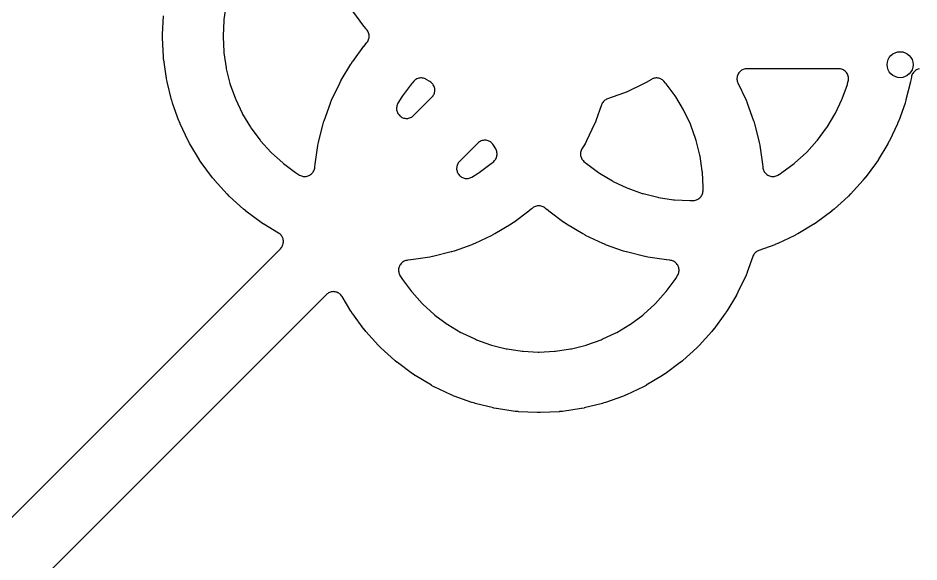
# Model space of a CAD drawing. Header units: millimetres. Extents: x -54 to 54, y -54 to 54.
# Drawn here: x -35.68 to -13.19, y -35.8 to -22.23 of the extents above; entities that cross this region are included whole.
import ezdxf

# ---------------------------------------------------------------- set-up
doc = ezdxf.new("R2010")
doc.units = ezdxf.units.MM
doc.layers.add('CUT_INNER', color=6, linetype='Continuous')
doc.layers.add('ENGRAVE', color=7, linetype='Continuous')

msp = doc.modelspace()

# ---------------------------------------------------------------- linework, layer by layer
at = {"layer": 'CUT_INNER'}
for points in [[(-30.4861, -21.8917), (-30.5415, -22.2657), (-30.5439, -22.2901), (-30.5625, -22.6677), (-30.5625, -22.6923), (-30.5439, -23.0699), (-30.5415, -23.0943), (-30.4861, -23.4683), (-30.4813, -23.4924), (-30.3894, -23.8592), (-30.3823, -23.8826), (-30.2549, -24.2386), (-30.2455, -24.2613), (-30.0839, -24.6031), (-30.0723, -24.6247), (-29.8779, -24.949), (-29.8643, -24.9694), (-29.639, -25.2731), (-29.6235, -25.2921), (-29.3696, -25.5722), (-29.3522, -25.5896), (-29.0721, -25.8435), (-29.0531, -25.859), (-28.7494, -26.0843), (-28.729, -26.0979), (-28.6497, -26.1455), (-28.6283, -26.1569), (-28.6059, -26.1662), (-28.5827, -26.1733), (-28.559, -26.1782), (-28.5349, -26.1807), (-28.5106, -26.1808), (-28.4865, -26.1786), (-28.4627, -26.1741), (-28.4394, -26.1673), (-28.4169, -26.1583), (-28.3954, -26.1471), (-28.3751, -26.1339), (-28.3561, -26.1188), (-28.3387, -26.1019), (-28.323, -26.0835), (-28.3092, -26.0635), (-28.2973, -26.0424), (-28.2876, -26.0202), (-28.28, -25.9971), (-28.2748, -25.9735), (-28.2718, -25.9494), (-28.2714, -25.9435), (-28.2647, -25.8758), (-28.264, -25.8697), (-28.1949, -25.404), (-28.1938, -25.3979), (-28.1806, -25.3312), (-28.1792, -25.3252), (-28.0648, -24.8685), (-28.0632, -24.8626), (-28.0434, -24.7975), (-28.0415, -24.7916), (-27.8829, -24.3484), (-27.8807, -24.3426), (-27.8546, -24.2798), (-27.8522, -24.2742), (-27.6509, -23.8486), (-27.6481, -23.8431), (-27.616, -23.7831), (-27.613, -23.7777), (-27.371, -23.3739), (-27.3677, -23.3687), (-27.3299, -23.3121), (-27.3263, -23.3071), (-27.0459, -22.929), (-27.0421, -22.9241), (-26.9989, -22.8715), (-26.9949, -22.8669), (-26.9777, -22.8479), (-26.9622, -22.8289), (-26.9485, -22.8085), (-26.937, -22.7869), (-26.9276, -22.7642), (-26.9205, -22.7407), (-26.9157, -22.7167), (-26.9133, -22.6923), (-26.9133, -22.6677), (-26.9157, -22.6433), (-26.9205, -22.6193), (-26.9276, -22.5958), (-26.937, -22.5731), (-26.9485, -22.5515), (-26.9622, -22.5311), (-26.9777, -22.5121), (-26.9949, -22.4931), (-26.9989, -22.4885), (-27.0421, -22.4359), (-27.0459, -22.431), (-27.3263, -22.0529)], [(-36.6626, -35.5171), (-29.1289, -27.9833), (-29.1128, -27.9657), (-29.0985, -27.9465), (-29.0861, -27.9261), (-29.0757, -27.9046), (-29.0674, -27.8822), (-29.0612, -27.8591), (-29.0573, -27.8356), (-29.0557, -27.8117), (-29.0563, -27.7879), (-29.0593, -27.7641), (-29.0644, -27.7408), (-29.0718, -27.7181), (-29.0813, -27.6962), (-29.0929, -27.6753), (-29.1064, -27.6556), (-29.1217, -27.6372), (-29.1387, -27.6205), (-29.1572, -27.6054), (-29.1771, -27.5921), (-29.5461, -27.371), (-29.5513, -27.3677), (-29.6079, -27.3299), (-29.6129, -27.3263), (-29.991, -27.0459), (-29.9959, -27.0421), (-30.0485, -26.9989), (-30.0531, -26.9949), (-30.402, -26.6788), (-30.4064, -26.6745), (-30.4545, -26.6264), (-30.4588, -26.622), (-30.7749, -26.2731), (-30.7789, -26.2685), (-30.8221, -26.2159), (-30.8259, -26.211), (-31.1063, -25.8329), (-31.1099, -25.8279), (-31.1477, -25.7713), (-31.151, -25.7661), (-31.393, -25.3623), (-31.396, -25.3569), (-31.4281, -25.2969), (-31.4309, -25.2914), (-31.6322, -24.8658), (-31.6346, -24.8602), (-31.6607, -24.7974), (-31.6629, -24.7916), (-31.8215, -24.3484), (-31.8234, -24.3425), (-31.8432, -24.2774), (-31.8448, -24.2715), (-31.9592, -23.8148), (-31.9606, -23.8088), (-31.9738, -23.7421), (-31.9749, -23.736), (-32.044, -23.2703), (-32.0447, -23.2642), (-32.0514, -23.1965), (-32.0518, -23.1904), (-32.0749, -22.7202), (-32.0751, -22.714), (-32.0751, -22.646), (-32.0749, -22.6398), (-32.0518, -22.1696)], [(-13.1835, -23.4952), (-13.2081, -23.5015), (-13.2319, -23.5104), (-13.2547, -23.5216), (-13.2762, -23.5351), (-13.2963, -23.5507), (-13.3146, -23.5683), (-13.3311, -23.5876), (-13.3456, -23.6085), (-13.3578, -23.6307), (-13.3678, -23.6541), (-13.3753, -23.6784), (-13.3803, -23.7033), (-13.3851, -23.736), (-13.3862, -23.7421), (-13.3994, -23.8088), (-13.4008, -23.8148), (-13.5152, -24.2715), (-13.5168, -24.2774), (-13.5366, -24.3425), (-13.5385, -24.3484), (-13.6971, -24.7916), (-13.6993, -24.7974), (-13.7254, -24.8602), (-13.7278, -24.8658), (-13.9291, -25.2914), (-13.9319, -25.2969), (-13.964, -25.3569), (-13.967, -25.3623), (-14.209, -25.7661), (-14.2123, -25.7713), (-14.2501, -25.8279), (-14.2537, -25.8329), (-14.5341, -26.211), (-14.5379, -26.2159), (-14.5811, -26.2685), (-14.5851, -26.2731), (-14.9012, -26.622), (-14.9055, -26.6264), (-14.9536, -26.6745), (-14.958, -26.6788), (-15.3069, -26.9949), (-15.3115, -26.9989), (-15.3641, -27.0421), (-15.369, -27.0459), (-15.7471, -27.3263), (-15.7521, -27.3299), (-15.8087, -27.3677), (-15.8139, -27.371), (-16.2177, -27.613), (-16.2231, -27.616), (-16.2831, -27.6481), (-16.2886, -27.6509), (-16.7142, -27.8522), (-16.7198, -27.8546), (-16.7826, -27.8807), (-16.7884, -27.8829), (-17.1843, -28.0246), (-17.2069, -28.0339), (-17.2286, -28.0455), (-17.249, -28.0591), (-17.2679, -28.0747), (-17.2853, -28.0921), (-17.3009, -28.111), (-17.3145, -28.1314), (-17.3261, -28.1531), (-17.3354, -28.1757), (-17.4771, -28.5716), (-17.4793, -28.5774), (-17.5054, -28.6402), (-17.5078, -28.6458), (-17.7091, -29.0714), (-17.7119, -29.0769), (-17.744, -29.1369), (-17.747, -29.1423), (-17.989, -29.5461), (-17.9923, -29.5513), (-18.0301, -29.6079), (-18.0337, -29.6129), (-18.3141, -29.991), (-18.3179, -29.9959), (-18.3611, -30.0485), (-18.3651, -30.0531), (-18.6812, -30.402), (-18.6855, -30.4064), (-18.7336, -30.4545), (-18.738, -30.4588), (-19.0869, -30.7749), (-19.0915, -30.7789), (-19.1441, -30.8221), (-19.149, -30.8259), (-19.5271, -31.1063), (-19.5321, -31.1099), (-19.5887, -31.1477), (-19.5939, -31.151), (-19.9977, -31.393), (-20.0031, -31.396), (-20.0631, -31.4281), (-20.0686, -31.4309), (-20.4942, -31.6322), (-20.4998, -31.6346), (-20.5626, -31.6607), (-20.5684, -31.6629), (-21.0116, -31.8215), (-21.0175, -31.8234), (-21.0826, -31.8432), (-21.0885, -31.8448), (-21.5452, -31.9592), (-21.5512, -31.9606), (-21.6179, -31.9738), (-21.624, -31.9749), (-22.0897, -32.044), (-22.0958, -32.0447), (-22.1635, -32.0514), (-22.1696, -32.0518), (-22.6398, -32.0749), (-22.646, -32.0751), (-22.714, -32.0751), (-22.7202, -32.0749), (-23.1904, -32.0518), (-23.1965, -32.0514), (-23.2642, -32.0447), (-23.2703, -32.044), (-23.736, -31.9749), (-23.7421, -31.9738), (-23.8088, -31.9606), (-23.8148, -31.9592), (-24.2715, -31.8448), (-24.2774, -31.8432), (-24.3425, -31.8234), (-24.3484, -31.8215), (-24.7916, -31.6629), (-24.7974, -31.6607), (-24.8602, -31.6346), (-24.8658, -31.6322), (-25.2914, -31.4309), (-25.2969, -31.4281), (-25.3569, -31.396), (-25.3623, -31.393), (-25.7661, -31.151), (-25.7713, -31.1477), (-25.8279, -31.1099), (-25.8329, -31.1063), (-26.211, -30.8259), (-26.2159, -30.8221), (-26.2685, -30.7789), (-26.2731, -30.7749), (-26.622, -30.4588), (-26.6264, -30.4545), (-26.6745, -30.4064), (-26.6788, -30.402), (-26.9949, -30.0531), (-26.9989, -30.0485), (-27.0421, -29.9959), (-27.0459, -29.991), (-27.3263, -29.6129), (-27.3299, -29.6079), (-27.3677, -29.5513), (-27.371, -29.5461), (-27.5921, -29.1771), (-27.6054, -29.1572), (-27.6205, -29.1387), (-27.6372, -29.1217), (-27.6556, -29.1064), (-27.6753, -29.0929), (-27.6962, -29.0813), (-27.7181, -29.0718), (-27.7408, -29.0644), (-27.7641, -29.0593), (-27.7879, -29.0563), (-27.8117, -29.0557), (-27.8356, -29.0573), (-27.8591, -29.0612), (-27.8822, -29.0674), (-27.9046, -29.0757), (-27.9261, -29.0861), (-27.9465, -29.0985), (-27.9657, -29.1128), (-27.9833, -29.1289), (-35.5171, -36.6626)]]:
    msp.add_lwpolyline(points, dxfattribs=at)
for points in [[(-17.5078, -23.4911), (-17.5316, -23.4946), (-17.5548, -23.5003), (-17.5774, -23.5081), (-17.5992, -23.5182), (-17.6199, -23.5302), (-17.6393, -23.5442), (-17.6574, -23.5599), (-17.6738, -23.5774), (-17.6885, -23.5963), (-17.7013, -23.6165), (-17.7121, -23.6379), (-17.7208, -23.6602), (-17.7274, -23.6832), (-17.7317, -23.7068), (-17.7338, -23.7307), (-17.7335, -23.7546), (-17.731, -23.7784), (-17.7261, -23.8019), (-17.7191, -23.8248), (-17.7099, -23.8469), (-17.5078, -24.2742), (-17.5054, -24.2798), (-17.4793, -24.3426), (-17.4771, -24.3484), (-17.3185, -24.7916), (-17.3166, -24.7975), (-17.2968, -24.8626), (-17.2952, -24.8685), (-17.1808, -25.3252), (-17.1794, -25.3312), (-17.1662, -25.3979), (-17.1651, -25.404), (-17.096, -25.8697), (-17.0953, -25.8758), (-17.0886, -25.9435), (-17.0882, -25.9494), (-17.0852, -25.9735), (-17.08, -25.9971), (-17.0724, -26.0202), (-17.0627, -26.0424), (-17.0508, -26.0635), (-17.037, -26.0835), (-17.0213, -26.1019), (-17.0039, -26.1188), (-16.9849, -26.1339), (-16.9646, -26.1471), (-16.9431, -26.1583), (-16.9206, -26.1673), (-16.8973, -26.1741), (-16.8735, -26.1786), (-16.8494, -26.1808), (-16.8251, -26.1807), (-16.801, -26.1782), (-16.7773, -26.1733), (-16.7541, -26.1662), (-16.7317, -26.1569), (-16.7103, -26.1455), (-16.631, -26.0979), (-16.6106, -26.0843), (-16.3069, -25.859), (-16.2879, -25.8435), (-16.0078, -25.5896), (-15.9904, -25.5722), (-15.7365, -25.2921), (-15.721, -25.2731), (-15.4957, -24.9694), (-15.4821, -24.949), (-15.2877, -24.6247), (-15.2761, -24.6031), (-15.1145, -24.2613), (-15.1051, -24.2386), (-14.9777, -23.8826), (-14.9706, -23.8592), (-14.956, -23.8007), (-14.9511, -23.776), (-14.9487, -23.7509), (-14.9489, -23.7257), (-14.9516, -23.7006), (-14.9568, -23.676), (-14.9645, -23.6519), (-14.9746, -23.6288), (-14.9869, -23.6068), (-15.0014, -23.5862), (-15.0179, -23.5671), (-15.0362, -23.5498), (-15.0562, -23.5344), (-15.0776, -23.5211), (-15.1003, -23.5101), (-15.124, -23.5014), (-15.1484, -23.4951), (-15.1733, -23.4913), (-15.1985, -23.49), (-17.4839, -23.49)], [(-26.2064, -24.3743), (-26.2157, -24.3965), (-26.2228, -24.4196), (-26.2276, -24.4432), (-26.2302, -24.4672), (-26.2304, -24.4913), (-26.2283, -24.5154), (-26.2239, -24.5391), (-26.2172, -24.5623), (-26.2083, -24.5847), (-26.1973, -24.6062), (-26.1843, -24.6265), (-26.1693, -24.6454), (-26.1527, -24.6629), (-26.1344, -24.6786), (-26.1147, -24.6925), (-26.0937, -24.7044), (-26.0717, -24.7143), (-26.0488, -24.722), (-26.0253, -24.7275), (-26.0014, -24.7306), (-25.9773, -24.7315), (-25.9532, -24.73), (-25.9294, -24.7262), (-25.9061, -24.7201), (-25.8834, -24.7118), (-25.8616, -24.7014), (-25.841, -24.6889), (-25.8217, -24.6745), (-25.8038, -24.6583), (-25.3489, -24.2033), (-25.3328, -24.1857), (-25.3185, -24.1665), (-25.3061, -24.1461), (-25.2957, -24.1246), (-25.2874, -24.1022), (-25.2812, -24.0791), (-25.2773, -24.0556), (-25.2757, -24.0317), (-25.2763, -24.0079), (-25.2793, -23.9841), (-25.2844, -23.9608), (-25.2918, -23.9381), (-25.3013, -23.9162), (-25.3129, -23.8953), (-25.3264, -23.8756), (-25.3417, -23.8572), (-25.3587, -23.8405), (-25.3772, -23.8254), (-25.3971, -23.8121), (-25.4893, -23.7568), (-25.511, -23.7453), (-25.5337, -23.7359), (-25.5571, -23.7288), (-25.5812, -23.724), (-25.6056, -23.7216), (-25.6301, -23.7216), (-25.6546, -23.724), (-25.6786, -23.7288), (-25.7021, -23.7359), (-25.7248, -23.7453), (-25.7464, -23.7568), (-25.7668, -23.7705), (-25.7858, -23.786), (-25.8031, -23.8034), (-25.8435, -23.8479), (-25.859, -23.8669), (-26.0843, -24.1706), (-26.0979, -24.191), (-26.195, -24.353)], [(-20.9869, -24.2539), (-21.0086, -24.2655), (-21.029, -24.2791), (-21.0479, -24.2947), (-21.0653, -24.3121), (-21.0809, -24.331), (-21.0945, -24.3514), (-21.1061, -24.3731), (-21.1154, -24.3957), (-21.2571, -24.7916), (-21.2593, -24.7974), (-21.2854, -24.8602), (-21.2878, -24.8658), (-21.4891, -25.2914), (-21.4919, -25.2969), (-21.524, -25.3569), (-21.527, -25.3623), (-21.6032, -25.4893), (-21.6147, -25.511), (-21.6241, -25.5337), (-21.6312, -25.5571), (-21.636, -25.5812), (-21.6384, -25.6056), (-21.6384, -25.6301), (-21.636, -25.6546), (-21.6312, -25.6786), (-21.6241, -25.7021), (-21.6147, -25.7248), (-21.6032, -25.7464), (-21.5895, -25.7668), (-21.574, -25.7858), (-21.5566, -25.8031), (-21.5121, -25.8435), (-21.4931, -25.859), (-21.1894, -26.0843), (-21.169, -26.0979), (-20.8447, -26.2923), (-20.8231, -26.3039), (-20.4813, -26.4655), (-20.4586, -26.4749), (-20.1026, -26.6023), (-20.0792, -26.6094), (-19.7124, -26.7013), (-19.6883, -26.7061), (-19.3143, -26.7615), (-19.2899, -26.7639), (-18.9123, -26.7825), (-18.8877, -26.7825), (-18.8184, -26.7791), (-18.7939, -26.7767), (-18.7699, -26.7719), (-18.7464, -26.7648), (-18.7237, -26.7554), (-18.7021, -26.7438), (-18.6817, -26.7302), (-18.6627, -26.7146), (-18.6454, -26.6973), (-18.6298, -26.6783), (-18.6162, -26.6579), (-18.6046, -26.6363), (-18.5952, -26.6136), (-18.5881, -26.5901), (-18.5833, -26.5661), (-18.5809, -26.5416), (-18.5775, -26.4723), (-18.5775, -26.4477), (-18.5961, -26.0701), (-18.5985, -26.0457), (-18.6539, -25.6717), (-18.6587, -25.6476), (-18.7506, -25.2808), (-18.7577, -25.2574), (-18.8851, -24.9014), (-18.8945, -24.8787), (-19.0561, -24.5369), (-19.0677, -24.5153), (-19.2621, -24.191), (-19.2757, -24.1706), (-19.501, -23.8669), (-19.5165, -23.8479), (-19.5569, -23.8034), (-19.5742, -23.786), (-19.5932, -23.7705), (-19.6136, -23.7568), (-19.6352, -23.7453), (-19.6579, -23.7359), (-19.6814, -23.7288), (-19.7054, -23.724), (-19.7299, -23.7216), (-19.7544, -23.7216), (-19.7788, -23.724), (-19.8029, -23.7288), (-19.8263, -23.7359), (-19.849, -23.7453), (-19.8707, -23.7568), (-19.9977, -23.833), (-20.0031, -23.836), (-20.0631, -23.8681), (-20.0686, -23.8709), (-20.4942, -24.0722), (-20.4998, -24.0746), (-20.5626, -24.1007), (-20.5684, -24.1029), (-20.9643, -24.2446)], [(-24.6745, -25.8217), (-24.6889, -25.841), (-24.7014, -25.8616), (-24.7118, -25.8834), (-24.7201, -25.9061), (-24.7262, -25.9294), (-24.73, -25.9532), (-24.7315, -25.9773), (-24.7306, -26.0014), (-24.7275, -26.0253), (-24.722, -26.0488), (-24.7143, -26.0717), (-24.7044, -26.0937), (-24.6925, -26.1147), (-24.6786, -26.1344), (-24.6629, -26.1527), (-24.6454, -26.1693), (-24.6265, -26.1843), (-24.6062, -26.1973), (-24.5847, -26.2083), (-24.5623, -26.2172), (-24.5391, -26.2239), (-24.5154, -26.2283), (-24.4913, -26.2304), (-24.4672, -26.2302), (-24.4432, -26.2276), (-24.4196, -26.2228), (-24.3965, -26.2157), (-24.3743, -26.2064), (-24.353, -26.195), (-24.191, -26.0979), (-24.1706, -26.0843), (-23.8669, -25.859), (-23.8479, -25.8435), (-23.8034, -25.8031), (-23.786, -25.7858), (-23.7705, -25.7668), (-23.7568, -25.7464), (-23.7453, -25.7248), (-23.7359, -25.7021), (-23.7288, -25.6786), (-23.724, -25.6546), (-23.7216, -25.6301), (-23.7216, -25.6056), (-23.724, -25.5812), (-23.7288, -25.5571), (-23.7359, -25.5337), (-23.7453, -25.511), (-23.7568, -25.4893), (-23.8121, -25.3971), (-23.8262, -25.3762), (-23.8422, -25.3567), (-23.8602, -25.339), (-23.8798, -25.3232), (-23.901, -25.3095), (-23.9234, -25.2979), (-23.9468, -25.2887), (-23.9711, -25.2819), (-23.996, -25.2775), (-24.0211, -25.2757), (-24.0463, -25.2764), (-24.0713, -25.2797), (-24.0959, -25.2854), (-24.1197, -25.2936), (-24.1426, -25.3042), (-24.1643, -25.317), (-24.1846, -25.3319), (-24.2033, -25.3489), (-24.6583, -25.8038)], [(-25.9735, -28.2748), (-25.9971, -28.28), (-26.0202, -28.2876), (-26.0424, -28.2973), (-26.0635, -28.3092), (-26.0835, -28.323), (-26.1019, -28.3387), (-26.1188, -28.3561), (-26.1339, -28.3751), (-26.1471, -28.3954), (-26.1583, -28.4169), (-26.1673, -28.4394), (-26.1741, -28.4627), (-26.1786, -28.4865), (-26.1808, -28.5106), (-26.1807, -28.5349), (-26.1782, -28.559), (-26.1733, -28.5827), (-26.1662, -28.6059), (-26.1569, -28.6283), (-26.1455, -28.6497), (-26.0979, -28.729), (-26.0843, -28.7494), (-25.859, -29.0531), (-25.8435, -29.0721), (-25.5896, -29.3522), (-25.5722, -29.3696), (-25.2921, -29.6235), (-25.2731, -29.639), (-24.9694, -29.8643), (-24.949, -29.8779), (-24.6247, -30.0723), (-24.6031, -30.0839), (-24.2613, -30.2455), (-24.2386, -30.2549), (-23.8826, -30.3823), (-23.8592, -30.3894), (-23.4924, -30.4813), (-23.4683, -30.4861), (-23.0943, -30.5415), (-23.0699, -30.5439), (-22.6923, -30.5625), (-22.6677, -30.5625), (-22.2901, -30.5439), (-22.2657, -30.5415), (-21.8917, -30.4861), (-21.8676, -30.4813), (-21.5008, -30.3894), (-21.4774, -30.3823), (-21.1214, -30.2549), (-21.0987, -30.2455), (-20.7569, -30.0839), (-20.7353, -30.0723), (-20.411, -29.8779), (-20.3906, -29.8643), (-20.0869, -29.639), (-20.0679, -29.6235), (-19.7878, -29.3696), (-19.7704, -29.3522), (-19.5165, -29.0721), (-19.501, -29.0531), (-19.2757, -28.7494), (-19.2621, -28.729), (-19.2145, -28.6497), (-19.2031, -28.6283), (-19.1938, -28.6059), (-19.1867, -28.5827), (-19.1818, -28.559), (-19.1793, -28.5349), (-19.1792, -28.5106), (-19.1814, -28.4865), (-19.1859, -28.4627), (-19.1927, -28.4394), (-19.2017, -28.4169), (-19.2129, -28.3954), (-19.2261, -28.3751), (-19.2412, -28.3561), (-19.2581, -28.3387), (-19.2765, -28.323), (-19.2965, -28.3092), (-19.3176, -28.2973), (-19.3398, -28.2876), (-19.3629, -28.28), (-19.3865, -28.2748), (-19.4106, -28.2718), (-19.4165, -28.2714), (-19.4842, -28.2647), (-19.4903, -28.264), (-19.956, -28.1949), (-19.9621, -28.1938), (-20.0288, -28.1806), (-20.0348, -28.1792), (-20.4915, -28.0648), (-20.4974, -28.0632), (-20.5625, -28.0434), (-20.5684, -28.0415), (-21.0116, -27.8829), (-21.0174, -27.8807), (-21.0802, -27.8546), (-21.0858, -27.8522), (-21.5114, -27.6509), (-21.5169, -27.6481), (-21.5769, -27.616), (-21.5823, -27.613), (-21.9861, -27.371), (-21.9913, -27.3677), (-22.0479, -27.3299), (-22.0529, -27.3263), (-22.431, -27.0459), (-22.4359, -27.0421), (-22.4885, -26.9989), (-22.4931, -26.9949), (-22.5121, -26.9777), (-22.5311, -26.9622), (-22.5515, -26.9485), (-22.5731, -26.937), (-22.5958, -26.9276), (-22.6193, -26.9205), (-22.6433, -26.9157), (-22.6677, -26.9133), (-22.6923, -26.9133), (-22.7167, -26.9157), (-22.7407, -26.9205), (-22.7642, -26.9276), (-22.7869, -26.937), (-22.8085, -26.9485), (-22.8289, -26.9622), (-22.8479, -26.9777), (-22.8669, -26.9949), (-22.8715, -26.9989), (-22.9241, -27.0421), (-22.929, -27.0459), (-23.3071, -27.3263), (-23.3121, -27.3299), (-23.3687, -27.3677), (-23.3739, -27.371), (-23.7777, -27.613), (-23.7831, -27.616), (-23.8431, -27.6481), (-23.8486, -27.6509), (-24.2742, -27.8522), (-24.2798, -27.8546), (-24.3426, -27.8807), (-24.3484, -27.8829), (-24.7916, -28.0415), (-24.7975, -28.0434), (-24.8626, -28.0632), (-24.8685, -28.0648), (-25.3252, -28.1792), (-25.3312, -28.1806), (-25.3979, -28.1938), (-25.404, -28.1949), (-25.8697, -28.264), (-25.8758, -28.2647), (-25.9435, -28.2714), (-25.9494, -28.2718)]]:
    msp.add_lwpolyline(points, close=True, dxfattribs=at)
at = {"layer": 'ENGRAVE'}
msp.add_circle((-13.6626, -23.3906), 0.324, dxfattribs=at)

doc.saveas('drawing.dxf')
